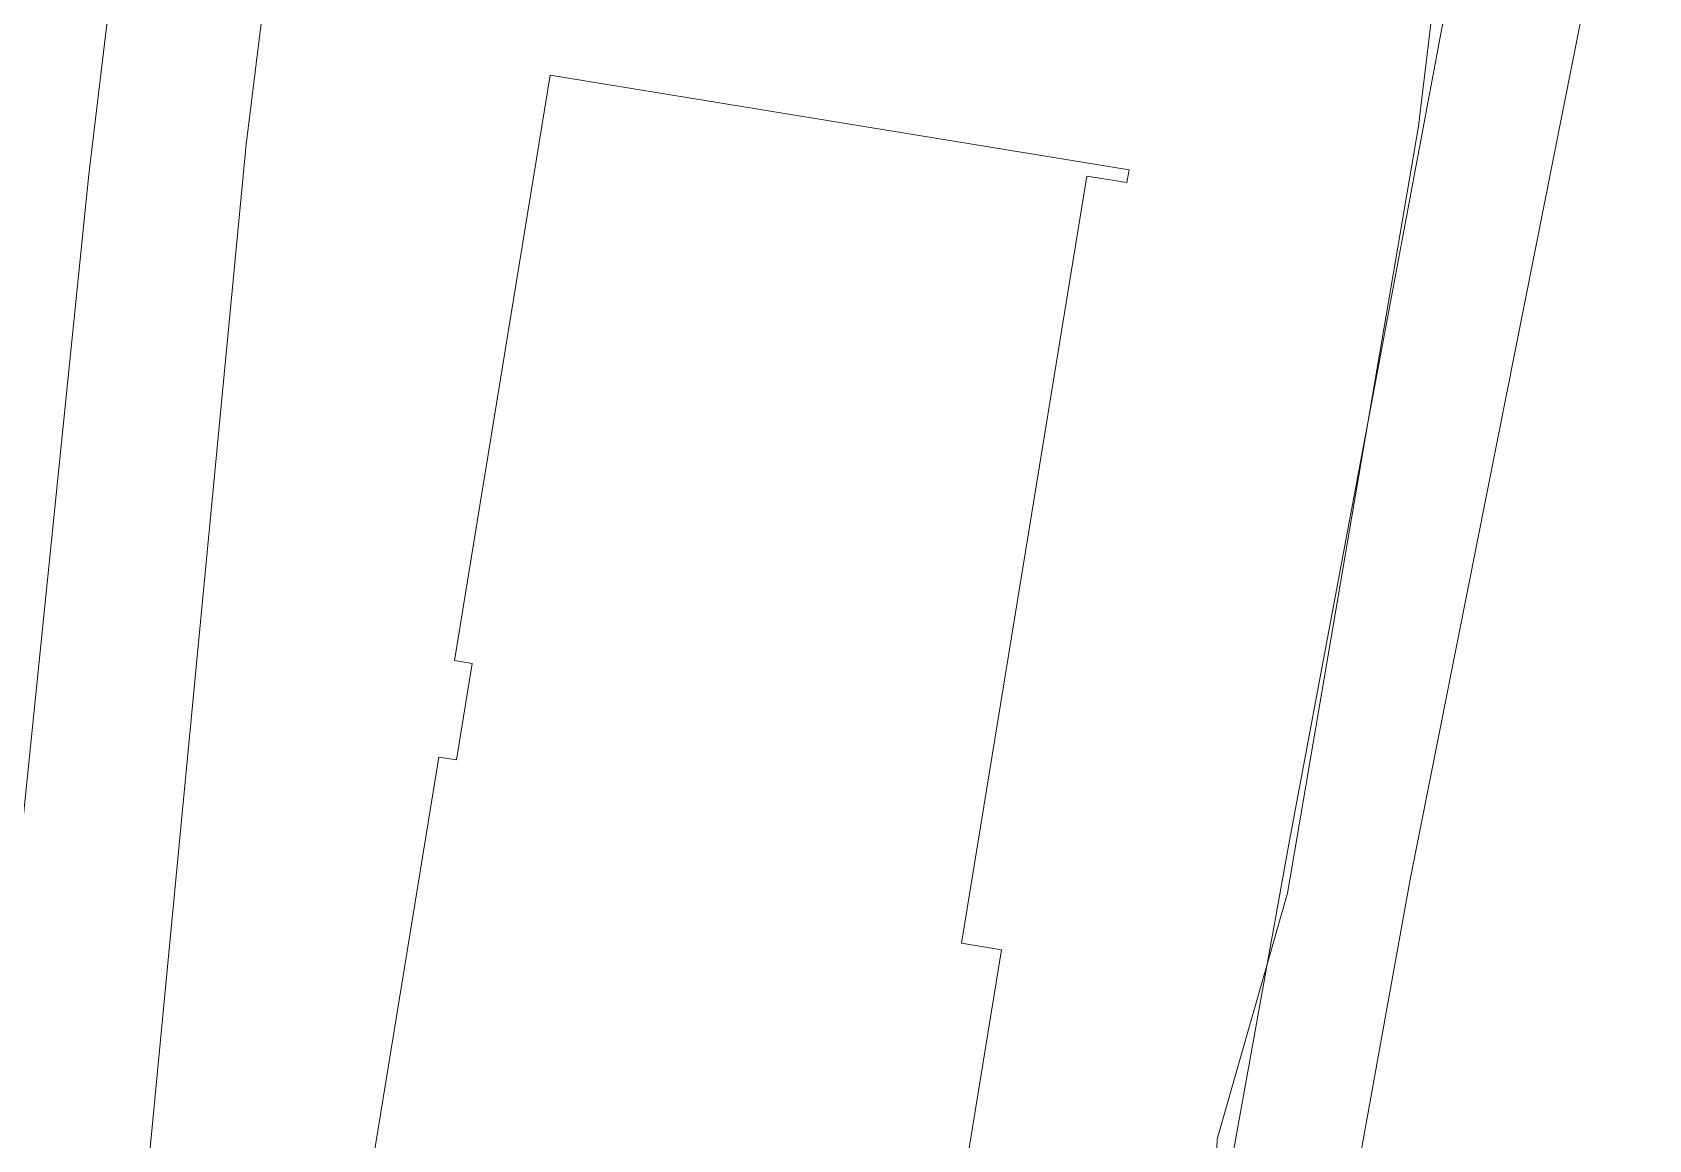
# Model space of a CAD drawing. Header units: metres. Extents: x 7511340 to 7511486, y 4692164 to 4692372.
# Drawn here: x 7511394.92 to 7511444.53, y 4692219.12 to 4692253.1 of the extents above; entities that cross this region are included whole.
import ezdxf

# ---------------------------------------------------------------- set-up
doc = ezdxf.new("R2010")
doc.units = ezdxf.units.M
for name, color, linetype, lineweight in [('Asfallt', 97, 'Continuous', 0), ('ParcRePo', 7, 'Continuous', 0), ('urbanizem', 1, 'Continuous', 0)]:
    doc.layers.add(name, color=color, linetype=linetype, lineweight=lineweight)

msp = doc.modelspace()

# ---------------------------------------------------------------- linework, layer by layer
at = {"layer": 'Asfallt'}
for points in [[(7511392.435, 4692207.422, 619.797), (7511396.657, 4692248.731, 619.847), (7511399.581, 4692273.148, 619.923)], [(7511404.403, 4692273.175, 619.961), (7511401.488, 4692249.649, 619.892), (7511397.329, 4692206.248, 619.854), (7511395.371, 4692183.618, 619.839), (7511395.627, 4692182.623, 619.894), (7511395.907, 4692181.586, 619.902), (7511396.191, 4692181.272, 619.919), (7511396.715, 4692180.907, 619.923), (7511397.256, 4692180.8, 619.878), (7511414.766, 4692176.268, 619.774), (7511418.852, 4692175.217, 619.731), (7511420.837, 4692174.645, 619.657), (7511421.531, 4692174.761, 619.63), (7511421.996, 4692174.813, 619.607), (7511422.248, 4692175.07, 619.631), (7511422.506, 4692175.39, 619.618), (7511422.614, 4692175.596, 619.693), (7511422.821, 4692175.949, 619.549), (7511423.13, 4692176.487, 619.53), (7511424.316, 4692177.369, 619.53), (7511433.508, 4692228.296, 619.412), (7511440.37, 4692264.898, 619.373)], [(7511444.526, 4692263.985, 619.503), (7511437.205, 4692227.102, 619.547), (7511427.724, 4692174.571, 619.569), (7511427.753, 4692174.295, 619.559), (7511427.81, 4692173.727, 619.65), (7511428.072, 4692173.277, 619.63), (7511428.331, 4692172.868, 619.65), (7511428.578, 4692172.604, 619.645), (7511434.832, 4692170.926, 619.562), (7511430.122, 4692165.66, 619.74), (7511412.953, 4692170.13, 619.827), (7511400.896, 4692173.11, 619.883), (7511400.527, 4692173.202, 619.907), (7511400.117, 4692173.198, 619.93), (7511399.753, 4692173.125, 619.942), (7511399.307, 4692172.882, 619.905), (7511399.008, 4692172.56, 619.847), (7511398.71, 4692172.205, 619.827), (7511398.55, 4692171.922, 619.787), (7511394.544, 4692173.933, 619.869)]]:
    msp.add_polyline3d(points, dxfattribs=at)
at = {"layer": 'ParcRePo', "elevation": 611, "flags": 128}
msp.add_lwpolyline([(7511438.476, 4692258.633), (7511437.466, 4692250.214), (7511433.445, 4692226.686), (7511431.285, 4692219.136), (7511431.165, 4692215.906), (7511428.644, 4692201.967), (7511424.053, 4692176.878), (7511392.374, 4692184.299), (7511391.774, 4692184.439), (7511391.754, 4692184.439), (7511391.594, 4692184.479), (7511374.173, 4692189.119), (7511355.624, 4692194.06), (7511353.224, 4692194.68), (7511356.019, 4692233.288), (7511356.846, 4692244.708), (7511357.263, 4692252.689), (7511359.038, 4692286.715)], dxfattribs=at)
at = {"layer": 'urbanizem', "color": 253, "linetype": 'Continuous', "true_color": 0x999999, "elevation": 611, "flags": 128}
msp.add_lwpolyline([(7511422.887, 4692214.043), (7511424.669, 4692224.947), (7511423.436, 4692225.149), (7511427.283, 4692248.687), (7511428.516, 4692248.486), (7511428.581, 4692248.881), (7511410.816, 4692251.784), (7511407.88, 4692233.822), (7511408.423, 4692233.733), (7511407.939, 4692230.773), (7511407.397, 4692230.862), (7511405.122, 4692216.946)], close=True, dxfattribs=at)

doc.saveas('drawing.dxf')
